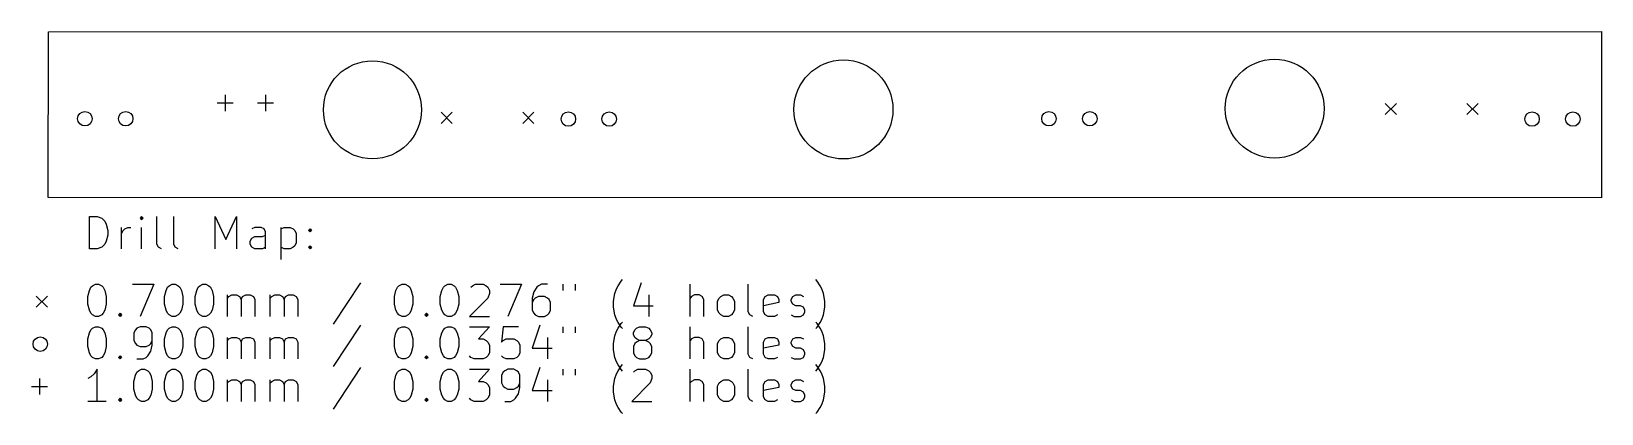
# Model space of a CAD drawing. Extents: x 42.9 to 140.5, y -81 to -57.2.
import ezdxf

# ---------------------------------------------------------------- set-up
doc = ezdxf.new("R2010")
doc.units = 0
doc.layers.add('BLACK', color=7, linetype='CONTINUOUS')

msp = doc.modelspace()

# ---------------------------------------------------------------- linework, layer by layer
at = {"layer": 'BLACK', "linetype": 'CONTINUOUS'}
for p, q in [((43.95, -67.575), (43.9625, -57.275)), ((43.9625, -57.275), (140.5, -57.25)), ((140.5, -57.25), (140.5, -67.6)), ((54.95, -61.2), (54.95, -62.2)), ((57.45, -61.2), (57.45, -62.2)), ((54.45, -61.7), (55.45, -61.7)), ((56.95, -61.7), (57.95, -61.7)), ((68.36, -62.275), (69.06, -62.975)), ((69.06, -62.275), (68.36, -62.975)), ((73.44, -62.275), (74.14, -62.975)), ((74.14, -62.275), (73.44, -62.975)), ((127.05, -61.725), (127.75, -62.425)), ((127.75, -61.725), (127.05, -62.425)), ((132.13, -61.725), (132.83, -62.425)), ((132.83, -61.725), (132.13, -62.425)), ((140.5, -67.6), (43.95, -67.575)), ((46.507768, -70.764838), (46.507768, -68.764838)), ((46.507768, -68.764838), (46.983958, -68.764838)), ((46.983958, -68.764838), (47.269673, -68.860076)), ((47.269673, -68.860076), (47.460149, -69.050552)), ((47.460149, -69.050552), (47.555387, -69.241028)), ((47.555387, -69.241028), (47.650625, -69.62198)), ((49.745863, -68.764838), (49.650625, -68.860076)), ((49.650625, -68.860076), (49.745863, -68.955314)), ((49.841101, -68.860076), (49.745863, -68.764838)), ((49.745863, -68.764838), (49.745863, -68.955314)), ((49.745863, -68.955314), (49.841101, -68.860076)), ((50.698244, -70.479123), (50.698244, -68.764838)), ((51.745863, -70.479123), (51.745863, -68.764838)), ((54.317292, -70.764838), (54.317292, -68.764838)), ((54.317292, -68.764838), (54.983959, -70.193409)), ((54.983959, -70.193409), (55.650625, -68.764838)), ((55.650625, -68.764838), (55.650625, -70.764838)), ((47.650625, -69.907695), (47.555387, -70.288647)), ((47.650625, -69.62198), (47.650625, -69.907695)), ((48.507768, -70.764838), (48.507768, -69.431504)), ((48.507768, -69.812457), (48.603006, -69.62198)), ((48.603006, -69.62198), (48.698244, -69.526742)), ((48.698244, -69.526742), (48.88872, -69.431504)), ((48.88872, -69.431504), (49.079197, -69.431504)), ((49.745863, -70.764838), (49.745863, -69.431504)), ((56.507768, -70.288647), (56.603006, -70.098171)), ((56.793482, -69.431504), (56.603006, -69.526742)), ((56.603006, -70.098171), (56.793482, -70.002933)), ((57.174435, -69.431504), (56.793482, -69.431504)), ((56.793482, -70.002933), (57.269673, -70.002933)), ((57.364911, -69.526742), (57.174435, -69.431504)), ((57.269673, -70.002933), (57.460149, -69.907695)), ((57.460149, -69.717219), (57.364911, -69.526742)), ((57.460149, -70.764838), (57.460149, -69.717219)), ((58.41253, -69.431504), (58.41253, -71.431504)), ((58.41253, -69.526742), (58.603006, -69.431504)), ((58.603006, -69.431504), (58.983959, -69.431504)), ((58.983959, -69.431504), (59.174435, -69.526742)), ((59.174435, -69.526742), (59.269673, -69.62198)), ((59.269673, -69.62198), (59.364911, -69.812457)), ((59.364911, -69.812457), (59.364911, -70.383885)), ((60.126816, -69.62198), (60.222054, -69.526742)), ((60.222054, -69.717219), (60.126816, -69.62198)), ((60.222054, -69.526742), (60.317292, -69.62198)), ((60.222054, -69.526742), (60.222054, -69.717219)), ((60.317292, -69.62198), (60.222054, -69.717219)), ((46.983958, -70.764838), (46.507768, -70.764838)), ((47.269673, -70.6696), (46.983958, -70.764838)), ((47.460149, -70.479123), (47.269673, -70.6696)), ((47.555387, -70.288647), (47.460149, -70.479123)), ((50.793482, -70.6696), (50.698244, -70.479123)), ((50.983958, -70.764838), (50.793482, -70.6696)), ((51.841101, -70.6696), (51.745863, -70.479123)), ((52.031577, -70.764838), (51.841101, -70.6696)), ((56.507768, -70.479123), (56.507768, -70.288647)), ((56.603006, -70.6696), (56.507768, -70.479123)), ((56.793482, -70.764838), (56.603006, -70.6696)), ((57.269673, -70.764838), (56.793482, -70.764838)), ((57.460149, -70.6696), (57.269673, -70.764838)), ((58.603006, -70.764838), (58.41253, -70.6696)), ((58.983959, -70.764838), (58.603006, -70.764838)), ((59.174435, -70.6696), (58.983959, -70.764838)), ((59.269673, -70.574361), (59.174435, -70.6696)), ((59.364911, -70.383885), (59.269673, -70.574361)), ((60.126816, -70.6696), (60.222054, -70.574361)), ((60.222054, -70.764838), (60.126816, -70.6696)), ((60.222054, -70.574361), (60.317292, -70.6696)), ((60.222054, -70.574361), (60.222054, -70.764838)), ((60.317292, -70.6696), (60.222054, -70.764838)), ((46.507768, -73.34579), (46.603006, -73.155314)), ((46.603006, -73.155314), (46.698244, -73.060076)), ((46.698244, -73.060076), (46.88872, -72.964838)), ((46.88872, -72.964838), (47.079197, -72.964838)), ((47.079197, -72.964838), (47.269673, -73.060076)), ((47.269673, -73.060076), (47.364911, -73.155314)), ((47.364911, -73.155314), (47.460149, -73.34579)), ((49.174435, -72.964838), (50.507768, -72.964838)), ((50.507768, -72.964838), (49.650625, -74.964838)), ((51.269673, -73.34579), (51.364911, -73.155314)), ((51.364911, -73.155314), (51.460149, -73.060076)), ((51.460149, -73.060076), (51.650625, -72.964838)), ((51.650625, -72.964838), (51.841102, -72.964838)), ((51.841102, -72.964838), (52.031578, -73.060076)), ((52.031578, -73.060076), (52.126816, -73.155314)), ((52.126816, -73.155314), (52.222054, -73.34579)), ((53.174435, -73.34579), (53.269673, -73.155314)), ((53.269673, -73.155314), (53.364911, -73.060076)), ((53.364911, -73.060076), (53.555387, -72.964838)), ((53.555387, -72.964838), (53.745864, -72.964838)), ((53.745864, -72.964838), (53.93634, -73.060076)), ((53.93634, -73.060076), (54.031578, -73.155314)), ((54.031578, -73.155314), (54.126816, -73.34579)), ((63.364912, -72.8696), (61.650627, -75.441028)), ((65.555389, -73.34579), (65.650627, -73.155314)), ((65.650627, -73.155314), (65.745865, -73.060076)), ((65.745865, -73.060076), (65.936341, -72.964838)), ((65.936341, -72.964838), (66.126818, -72.964838)), ((66.126818, -72.964838), (66.317294, -73.060076)), ((66.317294, -73.060076), (66.412532, -73.155314)), ((66.412532, -73.155314), (66.50777, -73.34579)), ((68.412532, -73.34579), (68.50777, -73.155314)), ((68.50777, -73.155314), (68.603008, -73.060076)), ((68.603008, -73.060076), (68.793484, -72.964838)), ((68.793484, -72.964838), (68.983961, -72.964838)), ((68.983961, -72.964838), (69.174437, -73.060076)), ((69.174437, -73.060076), (69.269675, -73.155314)), ((69.269675, -73.155314), (69.364913, -73.34579)), ((70.222056, -73.155314), (70.317294, -73.060076)), ((70.317294, -73.060076), (70.50777, -72.964838)), ((70.50777, -72.964838), (70.983961, -72.964838)), ((70.983961, -72.964838), (71.174437, -73.060076)), ((71.174437, -73.060076), (71.269675, -73.155314)), ((71.269675, -73.155314), (71.364913, -73.34579)), ((72.03158, -72.964838), (73.364913, -72.964838)), ((73.364913, -72.964838), (72.50777, -74.964838)), ((74.317294, -73.155314), (74.126818, -73.441028)), ((74.412532, -73.060076), (74.317294, -73.155314)), ((74.603008, -72.964838), (74.412532, -73.060076)), ((74.983961, -72.964838), (74.603008, -72.964838)), ((75.936342, -72.964838), (75.936342, -73.34579)), ((76.698247, -72.964838), (76.698247, -73.34579)), ((79.269676, -73.250552), (79.364914, -73.060076)), ((79.364914, -73.060076), (79.55539, -72.774361)), ((79.55539, -72.774361), (79.650629, -72.679123)), ((80.793485, -72.8696), (80.317295, -74.298171)), ((83.841105, -74.964838), (83.841105, -72.964838)), ((87.460153, -74.679123), (87.460153, -72.964838)), ((91.745868, -72.774361), (91.65063, -72.679123)), ((91.936344, -73.060076), (91.745868, -72.774361)), ((92.031582, -73.250552), (91.936344, -73.060076)), ((43.2, -73.7), (43.9, -74.4)), ((43.9, -73.7), (43.2, -74.4)), ((46.41253, -73.726742), (46.507768, -73.34579)), ((46.41253, -74.202933), (46.41253, -73.726742)), ((47.460149, -73.34579), (47.555387, -73.726742)), ((47.555387, -73.726742), (47.555387, -74.202933)), ((51.174435, -73.726742), (51.269673, -73.34579)), ((51.174435, -74.202933), (51.174435, -73.726742)), ((52.222054, -73.34579), (52.317292, -73.726742)), ((52.317292, -73.726742), (52.317292, -74.202933)), ((53.079197, -73.726742), (53.174435, -73.34579)), ((53.079197, -74.202933), (53.079197, -73.726742)), ((54.126816, -73.34579), (54.222054, -73.726742)), ((54.222054, -73.726742), (54.222054, -74.202933)), ((55.079197, -74.964838), (55.079197, -73.631504)), ((55.079197, -73.82198), (55.174435, -73.726742)), ((55.174435, -73.726742), (55.364911, -73.631504)), ((55.364911, -73.631504), (55.650626, -73.631504)), ((55.650626, -73.631504), (55.841102, -73.726742)), ((55.841102, -73.726742), (55.93634, -73.917219)), ((55.93634, -73.917219), (56.031578, -73.726742)), ((55.93634, -73.917219), (55.93634, -74.964838)), ((56.031578, -73.726742), (56.222054, -73.631504)), ((56.222054, -73.631504), (56.507768, -73.631504)), ((56.507768, -73.631504), (56.698245, -73.726742)), ((56.698245, -73.726742), (56.793483, -73.917219)), ((56.793483, -73.917219), (56.793483, -74.964838)), ((57.745864, -74.964838), (57.745864, -73.631504)), ((57.745864, -73.82198), (57.841102, -73.726742)), ((57.841102, -73.726742), (58.031578, -73.631504)), ((58.031578, -73.631504), (58.317293, -73.631504)), ((58.317293, -73.631504), (58.507769, -73.726742)), ((58.507769, -73.726742), (58.603007, -73.917219)), ((58.603007, -73.917219), (58.698245, -73.726742)), ((58.603007, -73.917219), (58.603007, -74.964838)), ((58.698245, -73.726742), (58.888721, -73.631504)), ((58.888721, -73.631504), (59.174435, -73.631504)), ((59.174435, -73.631504), (59.364912, -73.726742)), ((59.364912, -73.726742), (59.46015, -73.917219)), ((59.46015, -73.917219), (59.46015, -74.964838)), ((65.460151, -73.726742), (65.555389, -73.34579)), ((65.460151, -74.202933), (65.460151, -73.726742)), ((66.50777, -73.34579), (66.603008, -73.726742)), ((66.603008, -73.726742), (66.603008, -74.202933)), ((68.317294, -73.726742), (68.412532, -73.34579)), ((68.317294, -74.202933), (68.317294, -73.726742)), ((69.364913, -73.34579), (69.460151, -73.726742)), ((69.460151, -73.726742), (69.460151, -74.202933)), ((71.269675, -73.82198), (70.126818, -74.964838)), ((71.364913, -73.536266), (71.269675, -73.82198)), ((71.364913, -73.34579), (71.364913, -73.536266)), ((74.126818, -73.441028), (74.03158, -73.82198)), ((74.03158, -73.82198), (74.03158, -74.583885)), ((74.126818, -73.917219), (74.03158, -74.107695)), ((74.222056, -73.82198), (74.126818, -73.917219)), ((74.412532, -73.726742), (74.222056, -73.82198)), ((74.793485, -73.726742), (74.412532, -73.726742)), ((74.983961, -73.82198), (74.793485, -73.726742)), ((75.079199, -73.917219), (74.983961, -73.82198)), ((75.174437, -74.107695), (75.079199, -73.917219)), ((75.174437, -74.583885), (75.174437, -74.107695)), ((79.0792, -74.012457), (79.174438, -73.536266)), ((79.0792, -74.393409), (79.0792, -74.012457)), ((79.174438, -73.536266), (79.269676, -73.250552)), ((81.269676, -73.631504), (81.269676, -74.964838)), ((83.936343, -73.726742), (83.841105, -73.82198)), ((84.126819, -73.631504), (83.936343, -73.726742)), ((84.412534, -73.631504), (84.126819, -73.631504)), ((84.60301, -73.726742), (84.412534, -73.631504)), ((84.698248, -73.917219), (84.60301, -73.726742)), ((84.698248, -74.964838), (84.698248, -73.917219)), ((85.555391, -74.012457), (85.650629, -73.82198)), ((85.555391, -74.583885), (85.555391, -74.012457)), ((85.650629, -73.82198), (85.745867, -73.726742)), ((85.745867, -73.726742), (85.936343, -73.631504)), ((85.936343, -73.631504), (86.222058, -73.631504)), ((86.222058, -73.631504), (86.412534, -73.726742)), ((86.412534, -73.726742), (86.507772, -73.82198)), ((86.507772, -73.82198), (86.60301, -74.012457)), ((86.60301, -74.012457), (86.60301, -74.583885)), ((88.412534, -73.917219), (88.507772, -73.726742)), ((88.412534, -74.679123), (88.412534, -73.917219)), ((89.364915, -74.107695), (88.412534, -74.298171)), ((88.507772, -73.726742), (88.698248, -73.631504)), ((88.698248, -73.631504), (89.079201, -73.631504)), ((89.079201, -73.631504), (89.269677, -73.726742)), ((89.269677, -73.726742), (89.364915, -73.917219)), ((89.364915, -73.917219), (89.364915, -74.107695)), ((90.12682, -73.917219), (90.222058, -73.726742)), ((90.12682, -74.012457), (90.12682, -73.917219)), ((90.222058, -74.202933), (90.12682, -74.012457)), ((90.222058, -73.726742), (90.412534, -73.631504)), ((90.412534, -73.631504), (90.698248, -73.631504)), ((90.698248, -73.631504), (90.888725, -73.726742)), ((92.12682, -73.536266), (92.031582, -73.250552)), ((92.222058, -74.012457), (92.12682, -73.536266)), ((92.222058, -74.393409), (92.222058, -74.012457)), ((46.507768, -74.583885), (46.41253, -74.202933)), ((46.603006, -74.774361), (46.507768, -74.583885)), ((46.698244, -74.8696), (46.603006, -74.774361)), ((46.88872, -74.964838), (46.698244, -74.8696)), ((47.079197, -74.964838), (46.88872, -74.964838)), ((47.269673, -74.8696), (47.079197, -74.964838)), ((47.364911, -74.774361), (47.269673, -74.8696)), ((47.460149, -74.583885), (47.364911, -74.774361)), ((47.555387, -74.202933), (47.460149, -74.583885)), ((48.317292, -74.8696), (48.41253, -74.774361)), ((48.41253, -74.964838), (48.317292, -74.8696)), ((48.41253, -74.774361), (48.507768, -74.8696)), ((48.41253, -74.774361), (48.41253, -74.964838)), ((48.507768, -74.8696), (48.41253, -74.964838)), ((51.269673, -74.583885), (51.174435, -74.202933)), ((51.364911, -74.774361), (51.269673, -74.583885)), ((51.460149, -74.8696), (51.364911, -74.774361)), ((51.650625, -74.964838), (51.460149, -74.8696)), ((51.841102, -74.964838), (51.650625, -74.964838)), ((52.031578, -74.8696), (51.841102, -74.964838)), ((52.126816, -74.774361), (52.031578, -74.8696)), ((52.222054, -74.583885), (52.126816, -74.774361)), ((52.317292, -74.202933), (52.222054, -74.583885)), ((53.174435, -74.583885), (53.079197, -74.202933)), ((53.269673, -74.774361), (53.174435, -74.583885)), ((53.364911, -74.8696), (53.269673, -74.774361)), ((53.555387, -74.964838), (53.364911, -74.8696)), ((53.745864, -74.964838), (53.555387, -74.964838)), ((53.93634, -74.8696), (53.745864, -74.964838)), ((54.031578, -74.774361), (53.93634, -74.8696)), ((54.126816, -74.583885), (54.031578, -74.774361)), ((54.222054, -74.202933), (54.126816, -74.583885)), ((65.555389, -74.583885), (65.460151, -74.202933)), ((65.650627, -74.774361), (65.555389, -74.583885)), ((65.745865, -74.8696), (65.650627, -74.774361)), ((65.936341, -74.964838), (65.745865, -74.8696)), ((66.126818, -74.964838), (65.936341, -74.964838)), ((66.317294, -74.8696), (66.126818, -74.964838)), ((66.412532, -74.774361), (66.317294, -74.8696)), ((66.50777, -74.583885), (66.412532, -74.774361)), ((66.603008, -74.202933), (66.50777, -74.583885)), ((67.364913, -74.8696), (67.460151, -74.774361)), ((67.460151, -74.964838), (67.364913, -74.8696)), ((67.460151, -74.774361), (67.555389, -74.8696)), ((67.460151, -74.774361), (67.460151, -74.964838)), ((67.555389, -74.8696), (67.460151, -74.964838)), ((68.412532, -74.583885), (68.317294, -74.202933)), ((68.50777, -74.774361), (68.412532, -74.583885)), ((68.603008, -74.8696), (68.50777, -74.774361)), ((68.793484, -74.964838), (68.603008, -74.8696)), ((68.983961, -74.964838), (68.793484, -74.964838)), ((69.174437, -74.8696), (68.983961, -74.964838)), ((69.269675, -74.774361), (69.174437, -74.8696)), ((69.364913, -74.583885), (69.269675, -74.774361)), ((69.460151, -74.202933), (69.364913, -74.583885)), ((70.126818, -74.964838), (71.364913, -74.964838)), ((74.03158, -74.583885), (74.126818, -74.774361)), ((74.126818, -74.774361), (74.222056, -74.8696)), ((74.222056, -74.8696), (74.412532, -74.964838)), ((74.412532, -74.964838), (74.793485, -74.964838)), ((74.793485, -74.964838), (74.983961, -74.8696)), ((74.983961, -74.8696), (75.079199, -74.774361)), ((75.079199, -74.774361), (75.174437, -74.583885)), ((79.174438, -74.8696), (79.0792, -74.393409)), ((79.269676, -75.155314), (79.174438, -74.8696)), ((80.317295, -74.298171), (81.55539, -74.298171)), ((85.650629, -74.774361), (85.555391, -74.583885)), ((85.745867, -74.8696), (85.650629, -74.774361)), ((85.936343, -74.964838), (85.745867, -74.8696)), ((86.222058, -74.964838), (85.936343, -74.964838)), ((86.412534, -74.8696), (86.222058, -74.964838)), ((86.507772, -74.774361), (86.412534, -74.8696)), ((86.60301, -74.583885), (86.507772, -74.774361)), ((87.555391, -74.8696), (87.460153, -74.679123)), ((87.745867, -74.964838), (87.555391, -74.8696)), ((88.507772, -74.8696), (88.412534, -74.679123)), ((88.698248, -74.964838), (88.507772, -74.8696)), ((89.079201, -74.964838), (88.698248, -74.964838)), ((89.269677, -74.8696), (89.079201, -74.964838)), ((90.12682, -74.8696), (90.317296, -74.964838)), ((90.412534, -74.298171), (90.222058, -74.202933)), ((90.317296, -74.964838), (90.698248, -74.964838)), ((90.698248, -74.298171), (90.412534, -74.298171)), ((90.888725, -74.393409), (90.698248, -74.298171)), ((90.698248, -74.964838), (90.888725, -74.8696)), ((90.983963, -74.583885), (90.888725, -74.393409)), ((90.888725, -74.8696), (90.983963, -74.679123)), ((90.983963, -74.679123), (90.983963, -74.583885)), ((92.031582, -75.155314), (92.12682, -74.8696)), ((92.12682, -74.8696), (92.222058, -74.393409)), ((46.41253, -76.366742), (46.507768, -75.98579)), ((46.507768, -75.98579), (46.603006, -75.795314)), ((46.603006, -75.795314), (46.698244, -75.700076)), ((46.698244, -75.700076), (46.88872, -75.604838)), ((46.88872, -75.604838), (47.079197, -75.604838)), ((47.079197, -75.604838), (47.269673, -75.700076)), ((47.269673, -75.700076), (47.364911, -75.795314)), ((47.364911, -75.795314), (47.460149, -75.98579)), ((47.460149, -75.98579), (47.555387, -76.366742)), ((49.364911, -75.795314), (49.269673, -75.98579)), ((49.269673, -75.98579), (49.269673, -76.46198)), ((49.460149, -75.700076), (49.364911, -75.795314)), ((49.650625, -75.604838), (49.460149, -75.700076)), ((50.031578, -75.604838), (49.650625, -75.604838)), ((50.222054, -75.700076), (50.031578, -75.604838)), ((50.317292, -75.795314), (50.222054, -75.700076)), ((50.41253, -75.98579), (50.317292, -75.795314)), ((50.41253, -76.747695), (50.41253, -75.98579)), ((51.174435, -76.366742), (51.269673, -75.98579)), ((51.269673, -75.98579), (51.364911, -75.795314)), ((51.364911, -75.795314), (51.460149, -75.700076)), ((51.460149, -75.700076), (51.650625, -75.604838)), ((51.650625, -75.604838), (51.841102, -75.604838)), ((51.841102, -75.604838), (52.031578, -75.700076)), ((52.031578, -75.700076), (52.126816, -75.795314)), ((52.126816, -75.795314), (52.222054, -75.98579)), ((52.222054, -75.98579), (52.317292, -76.366742)), ((53.079197, -76.366742), (53.174435, -75.98579)), ((53.174435, -75.98579), (53.269673, -75.795314)), ((53.269673, -75.795314), (53.364911, -75.700076)), ((53.364911, -75.700076), (53.555387, -75.604838)), ((53.555387, -75.604838), (53.745864, -75.604838)), ((53.745864, -75.604838), (53.93634, -75.700076)), ((53.93634, -75.700076), (54.031578, -75.795314)), ((54.031578, -75.795314), (54.126816, -75.98579)), ((54.126816, -75.98579), (54.222054, -76.366742)), ((63.364912, -75.5096), (61.650627, -78.081028)), ((65.460151, -76.366742), (65.555389, -75.98579)), ((65.555389, -75.98579), (65.650627, -75.795314)), ((65.650627, -75.795314), (65.745865, -75.700076)), ((65.745865, -75.700076), (65.936341, -75.604838)), ((65.936341, -75.604838), (66.126818, -75.604838)), ((66.126818, -75.604838), (66.317294, -75.700076)), ((66.317294, -75.700076), (66.412532, -75.795314)), ((66.412532, -75.795314), (66.50777, -75.98579)), ((66.50777, -75.98579), (66.603008, -76.366742)), ((68.317294, -76.366742), (68.412532, -75.98579)), ((68.412532, -75.98579), (68.50777, -75.795314)), ((68.50777, -75.795314), (68.603008, -75.700076)), ((68.603008, -75.700076), (68.793484, -75.604838)), ((68.793484, -75.604838), (68.983961, -75.604838)), ((68.983961, -75.604838), (69.174437, -75.700076)), ((69.174437, -75.700076), (69.269675, -75.795314)), ((69.269675, -75.795314), (69.364913, -75.98579)), ((69.364913, -75.98579), (69.460151, -76.366742)), ((70.126818, -75.604838), (71.364913, -75.604838)), ((71.364913, -75.604838), (70.698246, -76.366742)), ((72.222056, -75.604838), (72.126818, -76.557219)), ((73.174437, -75.604838), (72.222056, -75.604838)), ((74.50777, -75.5096), (74.03158, -76.938171)), ((75.936342, -75.604838), (75.936342, -75.98579)), ((76.698247, -75.604838), (76.698247, -75.98579)), ((79.174438, -76.176266), (79.269676, -75.890552)), ((79.364914, -75.34579), (79.269676, -75.155314)), ((79.269676, -75.890552), (79.364914, -75.700076)), ((79.55539, -75.631504), (79.364914, -75.34579)), ((79.364914, -75.700076), (79.55539, -75.414361)), ((79.55539, -75.414361), (79.650629, -75.319123)), ((79.650629, -75.726742), (79.55539, -75.631504)), ((80.317295, -75.98579), (80.412533, -75.795314)), ((80.317295, -76.081028), (80.317295, -75.98579)), ((80.412533, -76.271504), (80.317295, -76.081028)), ((80.412533, -75.795314), (80.507771, -75.700076)), ((80.507771, -75.700076), (80.698247, -75.604838)), ((80.698247, -75.604838), (81.0792, -75.604838)), ((81.0792, -75.604838), (81.269676, -75.700076)), ((81.269676, -75.700076), (81.364914, -75.795314)), ((81.364914, -75.795314), (81.460152, -75.98579)), ((81.460152, -76.081028), (81.364914, -76.271504)), ((81.460152, -75.98579), (81.460152, -76.081028)), ((83.841105, -77.604838), (83.841105, -75.604838)), ((87.460153, -77.319123), (87.460153, -75.604838)), ((91.745868, -75.414361), (91.65063, -75.319123)), ((91.65063, -75.726742), (91.745868, -75.631504)), ((91.745868, -75.631504), (91.936344, -75.34579)), ((91.936344, -75.700076), (91.745868, -75.414361)), ((91.936344, -75.34579), (92.031582, -75.155314)), ((92.031582, -75.890552), (91.936344, -75.700076)), ((92.12682, -76.176266), (92.031582, -75.890552)), ((46.41253, -76.842933), (46.41253, -76.366742)), ((46.507768, -77.223885), (46.41253, -76.842933)), ((47.555387, -76.842933), (47.460149, -77.223885)), ((47.555387, -76.366742), (47.555387, -76.842933)), ((49.269673, -76.46198), (49.364911, -76.652457)), ((49.364911, -76.652457), (49.460149, -76.747695)), ((49.460149, -76.747695), (49.650625, -76.842933)), ((49.650625, -76.842933), (50.031578, -76.842933)), ((50.031578, -76.842933), (50.222054, -76.747695)), ((50.222054, -76.747695), (50.317292, -76.652457)), ((50.317292, -76.652457), (50.41253, -76.46198)), ((50.317292, -77.128647), (50.41253, -76.747695)), ((51.174435, -76.842933), (51.174435, -76.366742)), ((51.269673, -77.223885), (51.174435, -76.842933)), ((52.317292, -76.842933), (52.222054, -77.223885)), ((52.317292, -76.366742), (52.317292, -76.842933)), ((53.079197, -76.842933), (53.079197, -76.366742)), ((53.174435, -77.223885), (53.079197, -76.842933)), ((54.222054, -76.842933), (54.126816, -77.223885)), ((54.222054, -76.366742), (54.222054, -76.842933)), ((55.079197, -77.604838), (55.079197, -76.271504)), ((55.079197, -76.46198), (55.174435, -76.366742)), ((55.174435, -76.366742), (55.364911, -76.271504)), ((55.364911, -76.271504), (55.650626, -76.271504)), ((55.650626, -76.271504), (55.841102, -76.366742)), ((55.841102, -76.366742), (55.93634, -76.557219)), ((55.93634, -76.557219), (56.031578, -76.366742)), ((55.93634, -76.557219), (55.93634, -77.604838)), ((56.031578, -76.366742), (56.222054, -76.271504)), ((56.222054, -76.271504), (56.507768, -76.271504)), ((56.507768, -76.271504), (56.698245, -76.366742)), ((56.698245, -76.366742), (56.793483, -76.557219)), ((56.793483, -76.557219), (56.793483, -77.604838)), ((57.745864, -77.604838), (57.745864, -76.271504)), ((57.745864, -76.46198), (57.841102, -76.366742)), ((57.841102, -76.366742), (58.031578, -76.271504)), ((58.031578, -76.271504), (58.317293, -76.271504)), ((58.317293, -76.271504), (58.507769, -76.366742)), ((58.507769, -76.366742), (58.603007, -76.557219)), ((58.603007, -76.557219), (58.698245, -76.366742)), ((58.603007, -76.557219), (58.603007, -77.604838)), ((58.698245, -76.366742), (58.888721, -76.271504)), ((58.888721, -76.271504), (59.174435, -76.271504)), ((59.174435, -76.271504), (59.364912, -76.366742)), ((59.364912, -76.366742), (59.46015, -76.557219)), ((59.46015, -76.557219), (59.46015, -77.604838)), ((65.460151, -76.842933), (65.460151, -76.366742)), ((65.555389, -77.223885), (65.460151, -76.842933)), ((66.603008, -76.842933), (66.50777, -77.223885)), ((66.603008, -76.366742), (66.603008, -76.842933)), ((68.317294, -76.842933), (68.317294, -76.366742)), ((68.412532, -77.223885), (68.317294, -76.842933)), ((69.460151, -76.842933), (69.364913, -77.223885)), ((69.460151, -76.366742), (69.460151, -76.842933)), ((70.698246, -76.366742), (70.983961, -76.366742)), ((70.983961, -76.366742), (71.174437, -76.46198)), ((71.174437, -76.46198), (71.269675, -76.557219)), ((71.269675, -76.557219), (71.364913, -76.747695)), ((71.364913, -76.747695), (71.364913, -77.223885)), ((72.126818, -76.557219), (72.222056, -76.46198)), ((72.222056, -76.46198), (72.412532, -76.366742)), ((72.412532, -76.366742), (72.888723, -76.366742)), ((72.888723, -76.366742), (73.079199, -76.46198)), ((73.079199, -76.46198), (73.174437, -76.557219)), ((73.174437, -76.557219), (73.269675, -76.747695)), ((73.269675, -76.747695), (73.269675, -77.223885)), ((74.03158, -76.938171), (75.269675, -76.938171)), ((74.983961, -76.271504), (74.983961, -77.604838)), ((79.0792, -76.652457), (79.174438, -76.176266)), ((79.0792, -77.033409), (79.0792, -76.652457)), ((79.174438, -77.5096), (79.0792, -77.033409)), ((80.412533, -76.652457), (80.317295, -76.842933)), ((80.317295, -76.842933), (80.317295, -77.223885)), ((80.507771, -76.366742), (80.412533, -76.271504)), ((80.507771, -76.557219), (80.412533, -76.652457)), ((80.698247, -76.46198), (80.507771, -76.366742)), ((80.698247, -76.46198), (80.507771, -76.557219)), ((81.0792, -76.46198), (80.698247, -76.46198)), ((81.269676, -76.366742), (81.0792, -76.46198)), ((81.269676, -76.557219), (81.0792, -76.46198)), ((81.364914, -76.271504), (81.269676, -76.366742)), ((81.364914, -76.652457), (81.269676, -76.557219)), ((81.460152, -76.842933), (81.364914, -76.652457)), ((81.460152, -77.223885), (81.460152, -76.842933)), ((83.936343, -76.366742), (83.841105, -76.46198)), ((84.126819, -76.271504), (83.936343, -76.366742)), ((84.412534, -76.271504), (84.126819, -76.271504)), ((84.60301, -76.366742), (84.412534, -76.271504)), ((84.698248, -76.557219), (84.60301, -76.366742)), ((84.698248, -77.604838), (84.698248, -76.557219)), ((85.555391, -76.652457), (85.650629, -76.46198)), ((85.555391, -77.223885), (85.555391, -76.652457)), ((85.650629, -76.46198), (85.745867, -76.366742)), ((85.745867, -76.366742), (85.936343, -76.271504)), ((85.936343, -76.271504), (86.222058, -76.271504)), ((86.222058, -76.271504), (86.412534, -76.366742)), ((86.412534, -76.366742), (86.507772, -76.46198)), ((86.507772, -76.46198), (86.60301, -76.652457)), ((86.60301, -76.652457), (86.60301, -77.223885)), ((88.412534, -76.557219), (88.507772, -76.366742)), ((88.412534, -77.319123), (88.412534, -76.557219)), ((89.364915, -76.747695), (88.412534, -76.938171)), ((88.507772, -76.366742), (88.698248, -76.271504)), ((88.698248, -76.271504), (89.079201, -76.271504)), ((89.079201, -76.271504), (89.269677, -76.366742)), ((89.269677, -76.366742), (89.364915, -76.557219)), ((89.364915, -76.557219), (89.364915, -76.747695)), ((90.12682, -76.557219), (90.222058, -76.366742)), ((90.12682, -76.652457), (90.12682, -76.557219)), ((90.222058, -76.842933), (90.12682, -76.652457)), ((90.222058, -76.366742), (90.412534, -76.271504)), ((90.412534, -76.938171), (90.222058, -76.842933)), ((90.412534, -76.271504), (90.698248, -76.271504)), ((90.698248, -76.938171), (90.412534, -76.938171)), ((90.698248, -76.271504), (90.888725, -76.366742)), ((90.888725, -77.033409), (90.698248, -76.938171)), ((90.983963, -77.223885), (90.888725, -77.033409)), ((92.222058, -76.652457), (92.12682, -76.176266)), ((92.12682, -77.5096), (92.222058, -77.033409)), ((92.222058, -77.033409), (92.222058, -76.652457)), ((46.603006, -77.414361), (46.507768, -77.223885)), ((46.698244, -77.5096), (46.603006, -77.414361)), ((46.88872, -77.604838), (46.698244, -77.5096)), ((47.079197, -77.604838), (46.88872, -77.604838)), ((47.269673, -77.5096), (47.079197, -77.604838)), ((47.364911, -77.414361), (47.269673, -77.5096)), ((47.460149, -77.223885), (47.364911, -77.414361)), ((48.317292, -77.5096), (48.41253, -77.414361)), ((48.41253, -77.604838), (48.317292, -77.5096)), ((48.41253, -77.414361), (48.507768, -77.5096)), ((48.41253, -77.414361), (48.41253, -77.604838)), ((48.507768, -77.5096), (48.41253, -77.604838)), ((49.460149, -77.604838), (49.841101, -77.604838)), ((49.841101, -77.604838), (50.031578, -77.5096)), ((50.031578, -77.5096), (50.126816, -77.414361)), ((50.126816, -77.414361), (50.317292, -77.128647)), ((51.364911, -77.414361), (51.269673, -77.223885)), ((51.460149, -77.5096), (51.364911, -77.414361)), ((51.650625, -77.604838), (51.460149, -77.5096)), ((51.841102, -77.604838), (51.650625, -77.604838)), ((52.031578, -77.5096), (51.841102, -77.604838)), ((52.126816, -77.414361), (52.031578, -77.5096)), ((52.222054, -77.223885), (52.126816, -77.414361)), ((53.269673, -77.414361), (53.174435, -77.223885)), ((53.364911, -77.5096), (53.269673, -77.414361)), ((53.555387, -77.604838), (53.364911, -77.5096)), ((53.745864, -77.604838), (53.555387, -77.604838)), ((53.93634, -77.5096), (53.745864, -77.604838)), ((54.031578, -77.414361), (53.93634, -77.5096)), ((54.126816, -77.223885), (54.031578, -77.414361)), ((65.650627, -77.414361), (65.555389, -77.223885)), ((65.745865, -77.5096), (65.650627, -77.414361)), ((65.936341, -77.604838), (65.745865, -77.5096)), ((66.126818, -77.604838), (65.936341, -77.604838)), ((66.317294, -77.5096), (66.126818, -77.604838)), ((66.412532, -77.414361), (66.317294, -77.5096)), ((66.50777, -77.223885), (66.412532, -77.414361)), ((67.364913, -77.5096), (67.460151, -77.414361)), ((67.460151, -77.604838), (67.364913, -77.5096)), ((67.460151, -77.414361), (67.555389, -77.5096)), ((67.460151, -77.414361), (67.460151, -77.604838)), ((67.555389, -77.5096), (67.460151, -77.604838)), ((68.50777, -77.414361), (68.412532, -77.223885)), ((68.603008, -77.5096), (68.50777, -77.414361)), ((68.793484, -77.604838), (68.603008, -77.5096)), ((68.983961, -77.604838), (68.793484, -77.604838)), ((69.174437, -77.5096), (68.983961, -77.604838)), ((69.269675, -77.414361), (69.174437, -77.5096)), ((69.364913, -77.223885), (69.269675, -77.414361)), ((70.222056, -77.5096), (70.126818, -77.414361)), ((70.412532, -77.604838), (70.222056, -77.5096)), ((70.983961, -77.604838), (70.412532, -77.604838)), ((71.174437, -77.5096), (70.983961, -77.604838)), ((71.269675, -77.414361), (71.174437, -77.5096)), ((71.364913, -77.223885), (71.269675, -77.414361)), ((72.222056, -77.5096), (72.126818, -77.414361)), ((72.412532, -77.604838), (72.222056, -77.5096)), ((72.888723, -77.604838), (72.412532, -77.604838)), ((73.079199, -77.5096), (72.888723, -77.604838)), ((73.174437, -77.414361), (73.079199, -77.5096)), ((73.269675, -77.223885), (73.174437, -77.414361)), ((79.269676, -77.795314), (79.174438, -77.5096)), ((79.364914, -77.98579), (79.269676, -77.795314)), ((79.55539, -78.271504), (79.364914, -77.98579)), ((79.364914, -78.340076), (79.55539, -78.054361)), ((79.55539, -78.054361), (79.650629, -77.959123)), ((80.317295, -77.223885), (80.412533, -77.414361)), ((80.412533, -77.414361), (80.507771, -77.5096)), ((80.507771, -77.5096), (80.698247, -77.604838)), ((80.698247, -77.604838), (81.0792, -77.604838)), ((81.0792, -77.604838), (81.269676, -77.5096)), ((81.269676, -77.5096), (81.364914, -77.414361)), ((81.364914, -77.414361), (81.460152, -77.223885)), ((85.650629, -77.414361), (85.555391, -77.223885)), ((85.745867, -77.5096), (85.650629, -77.414361)), ((85.936343, -77.604838), (85.745867, -77.5096)), ((86.222058, -77.604838), (85.936343, -77.604838)), ((86.412534, -77.5096), (86.222058, -77.604838)), ((86.507772, -77.414361), (86.412534, -77.5096)), ((86.60301, -77.223885), (86.507772, -77.414361)), ((87.555391, -77.5096), (87.460153, -77.319123)), ((87.745867, -77.604838), (87.555391, -77.5096)), ((88.507772, -77.5096), (88.412534, -77.319123)), ((88.698248, -77.604838), (88.507772, -77.5096)), ((89.079201, -77.604838), (88.698248, -77.604838)), ((89.269677, -77.5096), (89.079201, -77.604838)), ((90.12682, -77.5096), (90.317296, -77.604838)), ((90.317296, -77.604838), (90.698248, -77.604838)), ((90.698248, -77.604838), (90.888725, -77.5096)), ((90.888725, -77.5096), (90.983963, -77.319123)), ((90.983963, -77.319123), (90.983963, -77.223885)), ((91.745868, -78.054361), (91.65063, -77.959123)), ((91.745868, -78.271504), (91.936344, -77.98579)), ((91.936344, -78.340076), (91.745868, -78.054361)), ((91.936344, -77.98579), (92.031582, -77.795314)), ((92.031582, -77.795314), (92.12682, -77.5096)), ((43.4, -78.83), (43.4, -79.83)), ((46.603006, -78.721028), (46.41253, -78.816266)), ((46.793482, -78.530552), (46.603006, -78.721028)), ((46.983958, -78.244838), (46.793482, -78.530552)), ((46.983958, -80.244838), (46.983958, -78.244838)), ((49.269673, -79.006742), (49.364911, -78.62579)), ((49.269673, -79.482933), (49.269673, -79.006742)), ((49.364911, -78.62579), (49.460149, -78.435314)), ((49.460149, -78.435314), (49.555387, -78.340076)), ((49.555387, -78.340076), (49.745863, -78.244838)), ((49.745863, -78.244838), (49.93634, -78.244838)), ((49.93634, -78.244838), (50.126816, -78.340076)), ((50.126816, -78.340076), (50.222054, -78.435314)), ((50.222054, -78.435314), (50.317292, -78.62579)), ((50.317292, -78.62579), (50.41253, -79.006742)), ((50.41253, -79.006742), (50.41253, -79.482933)), ((51.174435, -79.006742), (51.269673, -78.62579)), ((51.174435, -79.482933), (51.174435, -79.006742)), ((51.269673, -78.62579), (51.364911, -78.435314)), ((51.364911, -78.435314), (51.460149, -78.340076)), ((51.460149, -78.340076), (51.650625, -78.244838)), ((51.650625, -78.244838), (51.841102, -78.244838)), ((51.841102, -78.244838), (52.031578, -78.340076)), ((52.031578, -78.340076), (52.126816, -78.435314)), ((52.126816, -78.435314), (52.222054, -78.62579)), ((52.222054, -78.62579), (52.317292, -79.006742)), ((52.317292, -79.006742), (52.317292, -79.482933)), ((53.079197, -79.006742), (53.174435, -78.62579)), ((53.079197, -79.482933), (53.079197, -79.006742)), ((53.174435, -78.62579), (53.269673, -78.435314)), ((53.269673, -78.435314), (53.364911, -78.340076)), ((53.364911, -78.340076), (53.555387, -78.244838)), ((53.555387, -78.244838), (53.745864, -78.244838)), ((53.745864, -78.244838), (53.93634, -78.340076)), ((53.93634, -78.340076), (54.031578, -78.435314)), ((54.031578, -78.435314), (54.126816, -78.62579)), ((54.126816, -78.62579), (54.222054, -79.006742)), ((54.222054, -79.006742), (54.222054, -79.482933)), ((55.079197, -80.244838), (55.079197, -78.911504)), ((55.079197, -79.10198), (55.174435, -79.006742)), ((55.174435, -79.006742), (55.364911, -78.911504)), ((55.364911, -78.911504), (55.650626, -78.911504)), ((55.650626, -78.911504), (55.841102, -79.006742)), ((55.841102, -79.006742), (55.93634, -79.197219)), ((55.93634, -79.197219), (56.031578, -79.006742)), ((56.031578, -79.006742), (56.222054, -78.911504)), ((56.222054, -78.911504), (56.507768, -78.911504)), ((56.507768, -78.911504), (56.698245, -79.006742)), ((56.698245, -79.006742), (56.793483, -79.197219)), ((57.745864, -80.244838), (57.745864, -78.911504)), ((57.745864, -79.10198), (57.841102, -79.006742)), ((57.841102, -79.006742), (58.031578, -78.911504)), ((58.031578, -78.911504), (58.317293, -78.911504)), ((58.317293, -78.911504), (58.507769, -79.006742)), ((58.507769, -79.006742), (58.603007, -79.197219)), ((58.603007, -79.197219), (58.698245, -79.006742)), ((58.698245, -79.006742), (58.888721, -78.911504)), ((58.888721, -78.911504), (59.174435, -78.911504)), ((59.174435, -78.911504), (59.364912, -79.006742)), ((59.364912, -79.006742), (59.46015, -79.197219)), ((63.364912, -78.1496), (61.650627, -80.721028)), ((65.460151, -79.006742), (65.555389, -78.62579)), ((65.460151, -79.482933), (65.460151, -79.006742)), ((65.555389, -78.62579), (65.650627, -78.435314)), ((65.650627, -78.435314), (65.745865, -78.340076)), ((65.745865, -78.340076), (65.936341, -78.244838)), ((65.936341, -78.244838), (66.126818, -78.244838)), ((66.126818, -78.244838), (66.317294, -78.340076)), ((66.317294, -78.340076), (66.412532, -78.435314)), ((66.412532, -78.435314), (66.50777, -78.62579)), ((66.50777, -78.62579), (66.603008, -79.006742)), ((66.603008, -79.006742), (66.603008, -79.482933)), ((68.317294, -79.006742), (68.412532, -78.62579)), ((68.317294, -79.482933), (68.317294, -79.006742)), ((68.412532, -78.62579), (68.50777, -78.435314)), ((68.50777, -78.435314), (68.603008, -78.340076)), ((68.603008, -78.340076), (68.793484, -78.244838)), ((68.793484, -78.244838), (68.983961, -78.244838)), ((68.983961, -78.244838), (69.174437, -78.340076)), ((69.174437, -78.340076), (69.269675, -78.435314)), ((69.269675, -78.435314), (69.364913, -78.62579)), ((69.364913, -78.62579), (69.460151, -79.006742)), ((69.460151, -79.006742), (69.460151, -79.482933)), ((70.126818, -78.244838), (71.364913, -78.244838)), ((71.364913, -78.244838), (70.698246, -79.006742)), ((70.698246, -79.006742), (70.983961, -79.006742)), ((70.983961, -79.006742), (71.174437, -79.10198)), ((72.222056, -78.435314), (72.126818, -78.62579)), ((72.126818, -78.62579), (72.126818, -79.10198)), ((72.317294, -78.340076), (72.222056, -78.435314)), ((72.50777, -78.244838), (72.317294, -78.340076)), ((72.888723, -78.244838), (72.50777, -78.244838)), ((73.079199, -78.340076), (72.888723, -78.244838)), ((73.174437, -78.435314), (73.079199, -78.340076)), ((73.269675, -78.62579), (73.174437, -78.435314)), ((73.269675, -79.387695), (73.269675, -78.62579)), ((74.50777, -78.1496), (74.03158, -79.578171)), ((74.983961, -78.911504), (74.983961, -80.244838)), ((75.936342, -78.244838), (75.936342, -78.62579)), ((76.698247, -78.244838), (76.698247, -78.62579)), ((79.0792, -79.292457), (79.174438, -78.816266)), ((79.174438, -78.816266), (79.269676, -78.530552)), ((79.269676, -78.530552), (79.364914, -78.340076)), ((79.650629, -78.366742), (79.55539, -78.271504)), ((80.317295, -78.435314), (80.412533, -78.340076)), ((80.412533, -78.340076), (80.603009, -78.244838)), ((80.603009, -78.244838), (81.0792, -78.244838)), ((81.0792, -78.244838), (81.269676, -78.340076)), ((81.269676, -78.340076), (81.364914, -78.435314)), ((81.364914, -78.435314), (81.460152, -78.62579)), ((81.460152, -78.816266), (81.364914, -79.10198)), ((81.460152, -78.62579), (81.460152, -78.816266)), ((83.841105, -80.244838), (83.841105, -78.244838)), ((83.936343, -79.006742), (83.841105, -79.10198)), ((84.126819, -78.911504), (83.936343, -79.006742)), ((84.412534, -78.911504), (84.126819, -78.911504)), ((84.60301, -79.006742), (84.412534, -78.911504)), ((84.698248, -79.197219), (84.60301, -79.006742)), ((85.650629, -79.10198), (85.745867, -79.006742)), ((85.745867, -79.006742), (85.936343, -78.911504)), ((85.936343, -78.911504), (86.222058, -78.911504)), ((86.222058, -78.911504), (86.412534, -79.006742)), ((86.412534, -79.006742), (86.507772, -79.10198)), ((87.460153, -79.959123), (87.460153, -78.244838)), ((88.412534, -79.197219), (88.507772, -79.006742)), ((88.507772, -79.006742), (88.698248, -78.911504)), ((88.698248, -78.911504), (89.079201, -78.911504)), ((89.079201, -78.911504), (89.269677, -79.006742)), ((89.269677, -79.006742), (89.364915, -79.197219)), ((90.12682, -79.197219), (90.222058, -79.006742)), ((90.222058, -79.006742), (90.412534, -78.911504)), ((90.412534, -78.911504), (90.698248, -78.911504)), ((90.698248, -78.911504), (90.888725, -79.006742)), ((91.65063, -78.366742), (91.745868, -78.271504)), ((92.031582, -78.530552), (91.936344, -78.340076)), ((92.12682, -78.816266), (92.031582, -78.530552)), ((92.222058, -79.292457), (92.12682, -78.816266)), ((42.9, -79.33), (43.9, -79.33)), ((49.364911, -79.863885), (49.269673, -79.482933)), ((49.460149, -80.054361), (49.364911, -79.863885)), ((50.317292, -79.863885), (50.222054, -80.054361)), ((50.41253, -79.482933), (50.317292, -79.863885)), ((51.269673, -79.863885), (51.174435, -79.482933)), ((51.364911, -80.054361), (51.269673, -79.863885)), ((52.222054, -79.863885), (52.126816, -80.054361)), ((52.317292, -79.482933), (52.222054, -79.863885)), ((53.174435, -79.863885), (53.079197, -79.482933)), ((53.269673, -80.054361), (53.174435, -79.863885)), ((54.126816, -79.863885), (54.031578, -80.054361)), ((54.222054, -79.482933), (54.126816, -79.863885)), ((55.93634, -79.197219), (55.93634, -80.244838)), ((56.793483, -79.197219), (56.793483, -80.244838)), ((58.603007, -79.197219), (58.603007, -80.244838)), ((59.46015, -79.197219), (59.46015, -80.244838)), ((65.555389, -79.863885), (65.460151, -79.482933)), ((65.650627, -80.054361), (65.555389, -79.863885)), ((66.50777, -79.863885), (66.412532, -80.054361)), ((66.603008, -79.482933), (66.50777, -79.863885)), ((68.412532, -79.863885), (68.317294, -79.482933)), ((68.50777, -80.054361), (68.412532, -79.863885)), ((69.364913, -79.863885), (69.269675, -80.054361)), ((69.460151, -79.482933), (69.364913, -79.863885)), ((71.174437, -79.10198), (71.269675, -79.197219)), ((71.269675, -79.197219), (71.364913, -79.387695)), ((71.364913, -79.863885), (71.269675, -80.054361)), ((71.364913, -79.387695), (71.364913, -79.863885)), ((72.126818, -79.10198), (72.222056, -79.292457)), ((72.222056, -79.292457), (72.317294, -79.387695)), ((72.317294, -79.387695), (72.50777, -79.482933)), ((72.50777, -79.482933), (72.888723, -79.482933)), ((72.888723, -79.482933), (73.079199, -79.387695)), ((72.983961, -80.054361), (73.174437, -79.768647)), ((73.079199, -79.387695), (73.174437, -79.292457)), ((73.174437, -79.292457), (73.269675, -79.10198)), ((73.174437, -79.768647), (73.269675, -79.387695)), ((74.03158, -79.578171), (75.269675, -79.578171)), ((79.0792, -79.673409), (79.0792, -79.292457)), ((79.174438, -80.1496), (79.0792, -79.673409)), ((81.364914, -79.10198), (80.222057, -80.244838)), ((84.698248, -80.244838), (84.698248, -79.197219)), ((85.555391, -79.292457), (85.650629, -79.10198)), ((85.555391, -79.863885), (85.555391, -79.292457)), ((85.650629, -80.054361), (85.555391, -79.863885)), ((86.507772, -79.10198), (86.60301, -79.292457)), ((86.60301, -79.863885), (86.507772, -80.054361)), ((86.60301, -79.292457), (86.60301, -79.863885)), ((87.555391, -80.1496), (87.460153, -79.959123)), ((88.412534, -79.959123), (88.412534, -79.197219)), ((89.364915, -79.387695), (88.412534, -79.578171)), ((88.507772, -80.1496), (88.412534, -79.959123)), ((89.364915, -79.197219), (89.364915, -79.387695)), ((90.12682, -79.292457), (90.12682, -79.197219)), ((90.222058, -79.482933), (90.12682, -79.292457)), ((90.412534, -79.578171), (90.222058, -79.482933)), ((90.698248, -79.578171), (90.412534, -79.578171)), ((90.888725, -79.673409), (90.698248, -79.578171)), ((90.983963, -79.863885), (90.888725, -79.673409)), ((90.888725, -80.1496), (90.983963, -79.959123)), ((90.983963, -79.959123), (90.983963, -79.863885)), ((92.12682, -80.1496), (92.222058, -79.673409)), ((92.222058, -79.673409), (92.222058, -79.292457)), ((47.555387, -80.244838), (46.41253, -80.244838)), ((48.317292, -80.1496), (48.41253, -80.054361)), ((48.41253, -80.244838), (48.317292, -80.1496)), ((48.41253, -80.054361), (48.507768, -80.1496)), ((48.41253, -80.054361), (48.41253, -80.244838)), ((48.507768, -80.1496), (48.41253, -80.244838)), ((49.555387, -80.1496), (49.460149, -80.054361)), ((49.745863, -80.244838), (49.555387, -80.1496)), ((49.93634, -80.244838), (49.745863, -80.244838)), ((50.126816, -80.1496), (49.93634, -80.244838)), ((50.222054, -80.054361), (50.126816, -80.1496)), ((51.460149, -80.1496), (51.364911, -80.054361)), ((51.650625, -80.244838), (51.460149, -80.1496)), ((51.841102, -80.244838), (51.650625, -80.244838)), ((52.031578, -80.1496), (51.841102, -80.244838)), ((52.126816, -80.054361), (52.031578, -80.1496)), ((53.364911, -80.1496), (53.269673, -80.054361)), ((53.555387, -80.244838), (53.364911, -80.1496)), ((53.745864, -80.244838), (53.555387, -80.244838)), ((53.93634, -80.1496), (53.745864, -80.244838)), ((54.031578, -80.054361), (53.93634, -80.1496)), ((65.745865, -80.1496), (65.650627, -80.054361)), ((65.936341, -80.244838), (65.745865, -80.1496)), ((66.126818, -80.244838), (65.936341, -80.244838)), ((66.317294, -80.1496), (66.126818, -80.244838)), ((66.412532, -80.054361), (66.317294, -80.1496)), ((67.364913, -80.1496), (67.460151, -80.054361)), ((67.460151, -80.244838), (67.364913, -80.1496)), ((67.460151, -80.054361), (67.555389, -80.1496)), ((67.460151, -80.054361), (67.460151, -80.244838)), ((67.555389, -80.1496), (67.460151, -80.244838)), ((68.603008, -80.1496), (68.50777, -80.054361)), ((68.793484, -80.244838), (68.603008, -80.1496)), ((68.983961, -80.244838), (68.793484, -80.244838)), ((69.174437, -80.1496), (68.983961, -80.244838)), ((69.269675, -80.054361), (69.174437, -80.1496)), ((70.222056, -80.1496), (70.126818, -80.054361)), ((70.412532, -80.244838), (70.222056, -80.1496)), ((70.983961, -80.244838), (70.412532, -80.244838)), ((71.174437, -80.1496), (70.983961, -80.244838)), ((71.269675, -80.054361), (71.174437, -80.1496)), ((72.317294, -80.244838), (72.698246, -80.244838)), ((72.698246, -80.244838), (72.888723, -80.1496)), ((72.888723, -80.1496), (72.983961, -80.054361)), ((79.269676, -80.435314), (79.174438, -80.1496)), ((79.364914, -80.62579), (79.269676, -80.435314)), ((79.55539, -80.911504), (79.364914, -80.62579)), ((79.650629, -81.006742), (79.55539, -80.911504)), ((80.222057, -80.244838), (81.460152, -80.244838)), ((85.745867, -80.1496), (85.650629, -80.054361)), ((85.936343, -80.244838), (85.745867, -80.1496)), ((86.222058, -80.244838), (85.936343, -80.244838)), ((86.412534, -80.1496), (86.222058, -80.244838)), ((86.507772, -80.054361), (86.412534, -80.1496)), ((87.745867, -80.244838), (87.555391, -80.1496)), ((88.698248, -80.244838), (88.507772, -80.1496)), ((89.079201, -80.244838), (88.698248, -80.244838)), ((89.269677, -80.1496), (89.079201, -80.244838)), ((90.12682, -80.1496), (90.317296, -80.244838)), ((90.317296, -80.244838), (90.698248, -80.244838)), ((90.698248, -80.244838), (90.888725, -80.1496)), ((91.65063, -81.006742), (91.745868, -80.911504)), ((91.745868, -80.911504), (91.936344, -80.62579)), ((91.936344, -80.62579), (92.031582, -80.435314)), ((92.031582, -80.435314), (92.12682, -80.1496))]:
    msp.add_line(p, q, dxfattribs=at)
at = {"layer": 'BLACK'}
for centre, radius in [((64.1, -62.125), 3.04795), ((93.375, -62.1), 3.076626), ((120.175, -62.05), 3.072153), ((46.225, -62.675), 0.45), ((48.765, -62.675), 0.45), ((76.275, -62.7), 0.45), ((78.815, -62.7), 0.45), ((106.15, -62.675), 0.45), ((108.69, -62.675), 0.45), ((136.175, -62.7), 0.45), ((138.715, -62.7), 0.45), ((43.45, -76.69), 0.45)]:
    msp.add_circle(centre, radius, dxfattribs=at)

doc.saveas('drawing.dxf')
